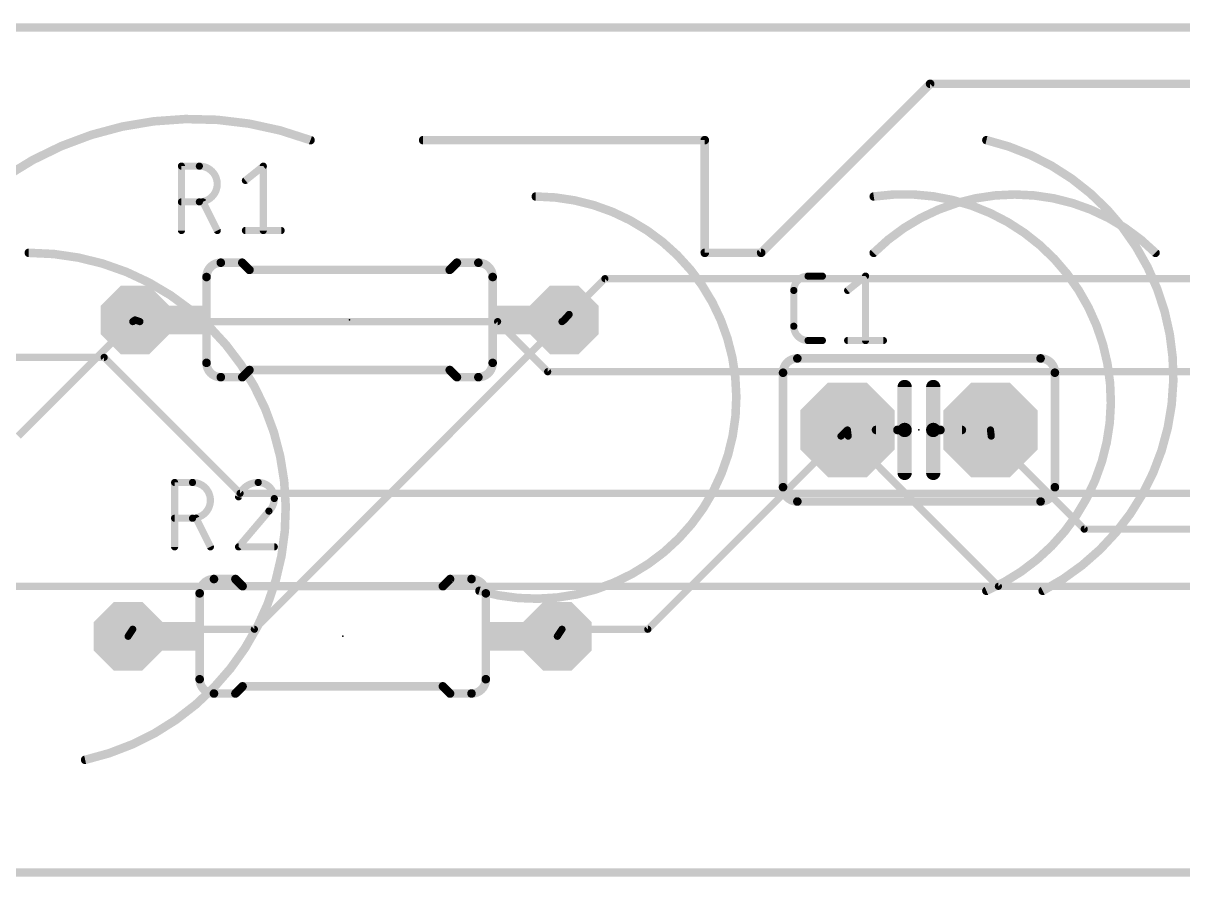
# Model space of a CAD drawing. Extents: x 0 to 140, y 0 to 15.
# Drawn here: x 27.9 to 48.49, y -0.08 to 15.08 of the extents above; entities that cross this region are included whole.
import ezdxf

# ---------------------------------------------------------------- set-up
doc = ezdxf.new("R2010")
doc.units = 0
for name, color, linetype in [('1', 12, 'CONTINUOUS'), ('16', 132, 'CONTINUOUS'), ('17', 110, 'CONTINUOUS'), ('20', 31, 'CONTINUOUS'), ('21', 253, 'CONTINUOUS'), ('22', 253, 'CONTINUOUS'), ('23', 53, 'CONTINUOUS'), ('25', 253, 'CONTINUOUS'), ('51', 253, 'CONTINUOUS')]:
    doc.layers.add(name, color=color, linetype=linetype)

# ---------------------------------------------------------------- blocks, each defined once
blk = doc.blocks.new('OCTAGONP')
at = {"const_width": 0.5}
blk.add_lwpolyline([(-0.25, -0.1036), (-0.25, 0.1036), (-0.1036, 0.25), (0.1036, 0.25), (0.25, 0.1036), (0.25, -0.1036), (0.1036, -0.25), (-0.1036, -0.25), (-0.25, -0.1036), (-0.25, 0.1036)], dxfattribs=at)
blk = doc.blocks.new('RECT')
blk.add_solid([(-0.5, -0.5), (0.5, -0.5), (-0.5, 0.5), (0.5, 0.5)])

msp = doc.modelspace()

# ---------------------------------------------------------------- linework, layer by layer
at = {"layer": '1', "const_width": 0.127}
for points in [[(37.592, 9.906), (38.227, 10.541)], [(38.227, 10.541), (50.038, 10.541)], [(37.592, 9.906), (37.5045, 9.8086)], [(29.845, 9.779), (27.813, 7.747)], [(29.845, 9.779), (29.8845, 9.8086)], [(37.465, 9.779), (32.004, 4.318)], [(37.465, 9.779), (37.5045, 9.8086)], [(42.418, 7.747), (42.5321, 7.8558)], [(42.545, 7.747), (42.5321, 7.8558)], [(45.085, 7.747), (45.0721, 7.8558)], [(42.418, 7.747), (38.989, 4.318)], [(42.545, 7.747), (45.212, 5.08)], [(45.085, 7.747), (46.736, 6.096)], [(46.736, 6.096), (50.038, 6.096)], [(45.212, 5.08), (65.786, 5.08)], [(29.845, 4.318), (29.7628, 4.1933)], [(32.004, 4.318), (29.845, 4.318)], [(37.465, 4.318), (37.3828, 4.1933)], [(38.989, 4.318), (37.465, 4.318)]]:
    msp.add_lwpolyline(points, dxfattribs=at)
at = {"layer": '1', "const_width": 0.0635}
for points in [[(38.227, 10.5728, 1), (38.227, 10.5092)], [(38.2495, 10.5185, 1), (38.2045, 10.5635)], [(37.5695, 9.9285, 1), (37.6145, 9.8835)], [(37.6156, 9.8848, 1), (37.5684, 9.9272)], [(29.826, 9.8044, 1), (29.864, 9.7536)], [(29.8675, 9.7565, 1), (29.8225, 9.8015)], [(29.9036, 9.7831, 1), (29.8655, 9.834)], [(37.446, 9.8044, 1), (37.484, 9.7536)], [(37.4875, 9.7565, 1), (37.4425, 9.8015)], [(37.4809, 9.8298, 1), (37.5282, 9.7874)], [(37.5236, 9.7831, 1), (37.4855, 9.834)], [(42.5636, 7.8595, 1), (42.5005, 7.852)], [(42.554, 7.8328, 1), (42.5102, 7.8787)], [(45.1036, 7.8595, 1), (45.0405, 7.852)], [(42.3961, 7.77, 1), (42.4399, 7.724)], [(42.4405, 7.7245, 1), (42.3955, 7.7695)], [(42.5675, 7.7695, 1), (42.5225, 7.7245)], [(42.5135, 7.7433, 1), (42.5765, 7.7507)], [(45.1075, 7.7695, 1), (45.0625, 7.7245)], [(45.0535, 7.7433, 1), (45.1165, 7.7507)], [(46.736, 6.1277, 1), (46.736, 6.0643)], [(46.7135, 6.0735, 1), (46.7585, 6.1185)], [(45.212, 5.1117, 1), (45.212, 5.0483)], [(45.1895, 5.0575, 1), (45.2345, 5.1025)], [(29.845, 4.3498, 1), (29.845, 4.2863)], [(29.8715, 4.3005, 1), (29.8185, 4.3355)], [(31.9815, 4.3405, 1), (32.0265, 4.2955)], [(32.004, 4.2863, 1), (32.004, 4.3498)], [(37.465, 4.3498, 1), (37.465, 4.2863)], [(37.4915, 4.3005, 1), (37.4385, 4.3355)], [(38.9665, 4.3405, 1), (39.0115, 4.2955)], [(38.989, 4.2863, 1), (38.989, 4.3498)], [(29.7362, 4.2108, 1), (29.7893, 4.1758)], [(37.3562, 4.2108, 1), (37.4093, 4.1758)]]:
    msp.add_lwpolyline(points, format="xyb", dxfattribs=at)
at = {"layer": '16', "const_width": 0.127}
for points in [[(29.972, 9.779), (29.8845, 9.8086)], [(36.322, 9.779), (29.972, 9.779)], [(37.211, 8.89), (36.322, 9.779)], [(29.337, 9.144), (17.272, 9.144)], [(31.75, 6.731), (29.337, 9.144)], [(62.738, 8.89), (37.211, 8.89)], [(48.641, 6.731), (31.75, 6.731)], [(78.867, 5.08), (20.955, 5.08)]]:
    msp.add_lwpolyline(points, dxfattribs=at)
at = {"layer": '16', "const_width": 0.0635}
for points in [[(29.8947, 9.8386, 1), (29.8744, 9.7785)], [(29.972, 9.8108, 1), (29.972, 9.7472)], [(29.9618, 9.7489, 1), (29.9822, 9.8091)], [(36.3445, 9.8015, 1), (36.2995, 9.7565)], [(36.322, 9.7472, 1), (36.322, 9.8108)], [(29.3595, 9.1665, 1), (29.3145, 9.1215)], [(29.337, 9.1122, 1), (29.337, 9.1758)], [(37.211, 8.9218, 1), (37.211, 8.8582)], [(37.1885, 8.8675, 1), (37.2335, 8.9125)], [(31.75, 6.7628, 1), (31.75, 6.6993)], [(31.7275, 6.7085, 1), (31.7725, 6.7535)]]:
    msp.add_lwpolyline(points, format="xyb", dxfattribs=at)
at = {"layer": '20', "const_width": 0.1524}
for points in [[(0, 15), (140, 15)], [(140, 0), (0, 0)]]:
    msp.add_lwpolyline(points, dxfattribs=at)
at = {"layer": '21'}
for points, const_width in [([(41, 11), (44, 14)], 0.1524), ([(44, 14), (58, 14)], 0.1524), ([(35, 13), (40, 13)], 0.1524), ([(40, 13), (40, 11)], 0.1524), ([(40, 11), (41, 11)], 0.1524), ([(31.4085, 10.8246), (31.7895, 10.8246)], 0.1524), ([(31.9165, 10.6976), (31.7895, 10.8246)], 0.1524), ([(35.4725, 10.6976), (31.9165, 10.6976)], 0.1524), ([(35.4725, 10.6976), (35.5995, 10.8246)], 0.1524), ([(35.9805, 10.8246), (35.5995, 10.8246)], 0.1524), ([(31.1545, 9.0466), (31.1545, 10.5706)], 0.1524), ([(36.2345, 9.0466), (36.2345, 10.5706)], 0.1524), ([(41.6431, 9.1258), (45.9611, 9.1258)], 0.1524), ([(31.4085, 8.7926), (31.7895, 8.7926)], 0.1524), ([(31.9165, 8.9196), (31.7895, 8.7926)], 0.1524), ([(35.4725, 8.9196), (31.9165, 8.9196)], 0.1524), ([(35.4725, 8.9196), (35.5995, 8.7926)], 0.1524), ([(35.9805, 8.7926), (35.5995, 8.7926)], 0.1524), ([(41.3891, 8.8718), (41.3891, 6.8398)], 0.1524), ([(46.2151, 8.8718), (46.2151, 6.8398)], 0.1524), ([(43.5481, 8.6178), (43.5481, 7.8558)], 0.254), ([(44.0561, 7.8558), (44.0561, 8.6178)], 0.254), ([(43.5481, 7.8558), (43.4211, 7.8558)], 0.1524), ([(43.5481, 7.8558), (43.5481, 7.0938)], 0.254), ([(44.0561, 7.8558), (44.0561, 7.0938)], 0.254), ([(44.1831, 7.8558), (44.0561, 7.8558)], 0.1524), ([(45.9611, 6.5858), (41.6431, 6.5858)], 0.1524), ([(31.2868, 5.2093), (31.6678, 5.2093)], 0.1524), ([(31.7948, 5.0823), (31.6678, 5.2093)], 0.1524), ([(35.3508, 5.0823), (31.7948, 5.0823)], 0.1524), ([(35.3508, 5.0823), (35.4778, 5.2093)], 0.1524), ([(35.8588, 5.2093), (35.4778, 5.2093)], 0.1524), ([(31.0328, 3.4313), (31.0328, 4.9553)], 0.1524), ([(36.1128, 3.4313), (36.1128, 4.9553)], 0.1524), ([(31.7948, 3.3043), (31.6678, 3.1773)], 0.1524), ([(35.3508, 3.3043), (31.7948, 3.3043)], 0.1524), ([(35.3508, 3.3043), (35.4778, 3.1773)], 0.1524), ([(31.2868, 3.1773), (31.6678, 3.1773)], 0.1524), ([(35.8588, 3.1773), (35.4778, 3.1773)], 0.1524)]:
    msp.add_lwpolyline(points, dxfattribs=dict(at, const_width=const_width))
for points, const_width in [([(44, 14.0381, 1), (44, 13.9619)], 0.0762), ([(44.0269, 13.9731, 1), (43.9731, 14.0269)], 0.0762), ([(33, 13, 0.5472), (25, 7)], 0.1524), ([(32.9867, 12.9643, 1), (33.0133, 13.0357)], 0.0762), ([(35, 13.0381, 1), (35, 12.9619)], 0.0762), ([(40.0381, 13, 1), (39.9619, 13)], 0.0762), ([(40, 12.9619, 1), (40, 13.0381)], 0.0762), ([(48, 11, 0.4142), (43, 11)], 0.1524), ([(40, 11.0381, 1), (40, 10.9619)], 0.0762), ([(39.9619, 11, 1), (40.0381, 11)], 0.0762), ([(40.9731, 11.0269, 1), (41.0269, 10.9731)], 0.0762), ([(41, 10.9619, 1), (41, 11.0381)], 0.0762), ([(42.9731, 11.0269, 1), (43.0269, 10.9731)], 0.0762), ([(47.9731, 10.9731, 1), (48.0269, 11.0269)], 0.0762), ([(31.4085, 10.8246, 0.4142), (31.1545, 10.5706)], 0.1524), ([(31.4085, 10.8627, 1), (31.4085, 10.7865)], 0.0762), ([(31.4085, 10.7865, 1), (31.4085, 10.8627)], 0.0762), ([(31.8165, 10.8515, 1), (31.7626, 10.7976)], 0.0762), ([(31.7895, 10.7865, 1), (31.7895, 10.8627)], 0.0762), ([(31.9165, 10.7357, 1), (31.9165, 10.6595)], 0.0762), ([(31.8896, 10.6706, 1), (31.9435, 10.7245)], 0.0762), ([(35.4456, 10.7245, 1), (35.4995, 10.6706)], 0.0762), ([(35.4725, 10.6595, 1), (35.4725, 10.7357)], 0.0762), ([(35.5995, 10.8627, 1), (35.5995, 10.7865)], 0.0762), ([(35.6265, 10.7976, 1), (35.5726, 10.8515)], 0.0762), ([(36.2345, 10.5706, 0.4142), (35.9805, 10.8246)], 0.1524), ([(35.9805, 10.8627, 1), (35.9805, 10.7865)], 0.0762), ([(35.9805, 10.7865, 1), (35.9805, 10.8627)], 0.0762), ([(31.1926, 10.5706, 1), (31.1164, 10.5706)], 0.0762), ([(31.1164, 10.5706, 1), (31.1926, 10.5706)], 0.0762), ([(36.2726, 10.5706, 1), (36.1964, 10.5706)], 0.0762), ([(36.1964, 10.5706, 1), (36.2726, 10.5706)], 0.0762), ([(31.1545, 9.0466, 0.4142), (31.4085, 8.7926)], 0.1524), ([(31.1926, 9.0466, 1), (31.1164, 9.0466)], 0.0762), ([(31.1164, 9.0466, 1), (31.1926, 9.0466)], 0.0762), ([(35.9805, 8.7926, 0.4142), (36.2345, 9.0466)], 0.1524), ([(36.2726, 9.0466, 1), (36.1964, 9.0466)], 0.0762), ([(36.1964, 9.0466, 1), (36.2726, 9.0466)], 0.0762), ([(41.6431, 9.1258, 0.4142), (41.3891, 8.8718)], 0.1524), ([(41.6431, 9.1639, 1), (41.6431, 9.0877)], 0.0762), ([(41.6431, 9.0877, 1), (41.6431, 9.1639)], 0.0762), ([(46.2151, 8.8718, 0.4142), (45.9611, 9.1258)], 0.1524), ([(45.9611, 9.1639, 1), (45.9611, 9.0877)], 0.0762), ([(45.9611, 9.0877, 1), (45.9611, 9.1639)], 0.0762), ([(31.4085, 8.8307, 1), (31.4085, 8.7545)], 0.0762), ([(31.4085, 8.7545, 1), (31.4085, 8.8307)], 0.0762), ([(31.7626, 8.8195, 1), (31.8165, 8.7656)], 0.0762), ([(31.7895, 8.7545, 1), (31.7895, 8.8307)], 0.0762), ([(31.9165, 8.9577, 1), (31.9165, 8.8815)], 0.0762), ([(31.9435, 8.8926, 1), (31.8896, 8.9465)], 0.0762), ([(35.4995, 8.9465, 1), (35.4456, 8.8926)], 0.0762), ([(35.4725, 8.8815, 1), (35.4725, 8.9577)], 0.0762), ([(35.5995, 8.8307, 1), (35.5995, 8.7545)], 0.0762), ([(35.5726, 8.7656, 1), (35.6265, 8.8195)], 0.0762), ([(35.9805, 8.8307, 1), (35.9805, 8.7545)], 0.0762), ([(35.9805, 8.7545, 1), (35.9805, 8.8307)], 0.0762), ([(41.4272, 8.8718, 1), (41.351, 8.8718)], 0.0762), ([(41.351, 8.8718, 1), (41.4272, 8.8718)], 0.0762), ([(46.2532, 8.8718, 1), (46.177, 8.8718)], 0.0762), ([(46.177, 8.8718, 1), (46.2532, 8.8718)], 0.0762), ([(43.6116, 8.6178, 1), (43.4846, 8.6178)], 0.127), ([(44.1196, 8.6178, 1), (43.9926, 8.6178)], 0.127), ([(43.4211, 7.8939, 1), (43.4211, 7.8177)], 0.0762), ([(43.6116, 7.8558, 1), (43.4846, 7.8558)], 0.127), ([(43.4846, 7.8558, 1), (43.6116, 7.8558)], 0.127), ([(43.5481, 7.8177, 1), (43.5481, 7.8939)], 0.0762), ([(44.1196, 7.8558, 1), (43.9926, 7.8558)], 0.127), ([(43.9926, 7.8558, 1), (44.1196, 7.8558)], 0.127), ([(44.0561, 7.8939, 1), (44.0561, 7.8177)], 0.0762), ([(44.1831, 7.8177, 1), (44.1831, 7.8939)], 0.0762), ([(43.4846, 7.0938, 1), (43.6116, 7.0938)], 0.127), ([(43.9926, 7.0938, 1), (44.1196, 7.0938)], 0.127), ([(41.3891, 6.8398, 0.4142), (41.6431, 6.5858)], 0.1524), ([(41.4272, 6.8398, 1), (41.351, 6.8398)], 0.0762), ([(41.351, 6.8398, 1), (41.4272, 6.8398)], 0.0762), ([(45.9611, 6.5858, 0.4142), (46.2151, 6.8398)], 0.1524), ([(46.2532, 6.8398, 1), (46.177, 6.8398)], 0.0762), ([(46.177, 6.8398, 1), (46.2532, 6.8398)], 0.0762), ([(41.6431, 6.6239, 1), (41.6431, 6.5477)], 0.0762), ([(41.6431, 6.5477, 1), (41.6431, 6.6239)], 0.0762), ([(45.9611, 6.6239, 1), (45.9611, 6.5477)], 0.0762), ([(45.9611, 6.5477, 1), (45.9611, 6.6239)], 0.0762), ([(31.2868, 5.2093, 0.4142), (31.0328, 4.9553)], 0.1524), ([(31.2868, 5.2474, 1), (31.2868, 5.1712)], 0.0762), ([(31.2868, 5.1712, 1), (31.2868, 5.2474)], 0.0762), ([(31.6947, 5.2362, 1), (31.6408, 5.1824)], 0.0762), ([(31.6678, 5.1712, 1), (31.6678, 5.2474)], 0.0762), ([(31.7948, 5.1204, 1), (31.7948, 5.0442)], 0.0762), ([(31.7678, 5.0554, 1), (31.8217, 5.1092)], 0.0762), ([(35.3238, 5.1092, 1), (35.3777, 5.0554)], 0.0762), ([(35.3508, 5.0442, 1), (35.3508, 5.1204)], 0.0762), ([(35.4778, 5.2474, 1), (35.4778, 5.1712)], 0.0762), ([(35.5047, 5.1824, 1), (35.4508, 5.2362)], 0.0762), ([(36.1128, 4.9553, 0.4142), (35.8588, 5.2093)], 0.1524), ([(35.8588, 5.2474, 1), (35.8588, 5.1712)], 0.0762), ([(35.8588, 5.1712, 1), (35.8588, 5.2474)], 0.0762), ([(31.0709, 4.9553, 1), (30.9947, 4.9553)], 0.0762), ([(30.9947, 4.9553, 1), (31.0709, 4.9553)], 0.0762), ([(36.1509, 4.9553, 1), (36.0747, 4.9553)], 0.0762), ([(36.0747, 4.9553, 1), (36.1509, 4.9553)], 0.0762), ([(31.0328, 3.4313, 0.4142), (31.2868, 3.1773)], 0.1524), ([(31.0709, 3.4313, 1), (30.9947, 3.4313)], 0.0762), ([(35.8588, 3.1773, 0.4142), (36.1128, 3.4313)], 0.1524), ([(36.1509, 3.4313, 1), (36.0747, 3.4313)], 0.0762), ([(30.9947, 3.4313, 1), (31.0709, 3.4313)], 0.0762), ([(31.7948, 3.3424, 1), (31.7948, 3.2662)], 0.0762), ([(31.8217, 3.2774, 1), (31.7678, 3.3312)], 0.0762), ([(35.3777, 3.3312, 1), (35.3238, 3.2774)], 0.0762), ([(35.3508, 3.2662, 1), (35.3508, 3.3424)], 0.0762), ([(36.0747, 3.4313, 1), (36.1509, 3.4313)], 0.0762), ([(31.2868, 3.2154, 1), (31.2868, 3.1392)], 0.0762), ([(31.2868, 3.1392, 1), (31.2868, 3.2154)], 0.0762), ([(31.6408, 3.2042, 1), (31.6947, 3.1504)], 0.0762), ([(31.6678, 3.1392, 1), (31.6678, 3.2154)], 0.0762), ([(35.4778, 3.2154, 1), (35.4778, 3.1392)], 0.0762), ([(35.4508, 3.1504, 1), (35.5047, 3.2042)], 0.0762), ([(35.8588, 3.2154, 1), (35.8588, 3.1392)], 0.0762), ([(35.8588, 3.1392, 1), (35.8588, 3.2154)], 0.0762)]:
    msp.add_lwpolyline(points, format="xyb", dxfattribs=dict(at, const_width=const_width))
at = {"layer": '22'}
for points, const_width in [([(46, 5, 0.6963), (45, 13)], 0.1524), ([(45.0087, 13.0371, 1), (44.9913, 12.9629)], 0.0762), ([(36, 5, 1.1498), (37, 12)], 0.1524), ([(37.0001, 12.0381, 1), (36.9999, 11.9619)], 0.0762), ([(45, 5, 0.8764), (43, 12)], 0.1524), ([(42.9944, 12.0377, 1), (43.0056, 11.9623)], 0.0762), ([(29, 2, 0.8962), (28, 11)], 0.1524), ([(27.9999, 11.0381, 1), (28.0001, 10.9619)], 0.0762), ([(36.0106, 5.0366, 1), (35.9894, 4.9634)], 0.0762), ([(44.9848, 5.0349, 1), (45.0152, 4.9651)], 0.0762), ([(45.9825, 5.0338, 1), (46.0175, 4.9662)], 0.0762), ([(28.9917, 2.0372, 1), (29.0083, 1.9628)], 0.0762)]:
    msp.add_lwpolyline(points, format="xyb", dxfattribs=dict(at, const_width=const_width))
at = {"layer": '23'}
for p in [(33.6945, 9.8086), (43.8021, 7.8558), (33.5728, 4.1933)]:
    msp.add_point(p, dxfattribs=at)
at = {"layer": '25', "const_width": 0.127}
for points in [[(30.71, 11.3961), (30.71, 12.5391)], [(30.71, 12.5391), (31.0275, 12.5391)], [(31.8448, 12.2851), (32.1623, 12.5391)], [(32.1623, 12.5391), (32.1623, 11.3961)], [(31.0275, 11.9041), (30.71, 11.9041)], [(31.345, 11.3961), (31.091, 11.9041)], [(31.8448, 11.3961), (32.4798, 11.3961)], [(41.8336, 10.5863), (42.0876, 10.5863)], [(42.5358, 10.3323), (42.8533, 10.5863)], [(42.8533, 10.5863), (42.8533, 9.4433)], [(41.5796, 9.6973), (41.5796, 10.3323)], [(42.0876, 9.4433), (41.8336, 9.4433)], [(42.5358, 9.4433), (43.1708, 9.4433)], [(30.5883, 5.7808), (30.5883, 6.9238)], [(30.5883, 6.9238), (30.9058, 6.9238)], [(32.2627, 6.4158), (31.723, 5.7808)], [(30.9058, 6.2888), (30.5883, 6.2888)], [(31.2233, 5.7808), (30.9693, 6.2888)], [(31.723, 5.7808), (32.358, 5.7808)]]:
    msp.add_lwpolyline(points, dxfattribs=at)
at = {"layer": '25'}
for points, const_width in [([(30.71, 12.5708, 1), (30.71, 12.5073)], 0.0635), ([(30.7418, 12.5391, 1), (30.6783, 12.5391)], 0.0635), ([(31.0275, 11.9041, 1), (31.0275, 12.5391)], 0.127), ([(31.0275, 12.5708, 1), (31.0275, 12.5073)], 0.0635), ([(31.0275, 12.5073, 1), (31.0275, 12.5708)], 0.0635), ([(32.194, 12.5391, 1), (32.1305, 12.5391)], 0.0635), ([(32.1821, 12.5143, 1), (32.1424, 12.5639)], 0.0635), ([(31.8249, 12.3099, 1), (31.8646, 12.2603)], 0.0635), ([(30.71, 11.9358, 1), (30.71, 11.8723)], 0.0635), ([(31.0275, 11.9358, 1), (31.0275, 11.8723)], 0.0635), ([(31.0275, 11.8723, 1), (31.0275, 11.9358)], 0.0635), ([(31.1194, 11.9183, 1), (31.0626, 11.8899)], 0.0635), ([(30.6783, 11.3961, 1), (30.7418, 11.3961)], 0.0635), ([(31.3166, 11.3819, 1), (31.3734, 11.4103)], 0.0635), ([(31.8448, 11.4278, 1), (31.8448, 11.3643)], 0.0635), ([(32.1305, 11.3961, 1), (32.194, 11.3961)], 0.0635), ([(32.4798, 11.3643, 1), (32.4798, 11.4278)], 0.0635), ([(41.8336, 10.5863, 0.4142), (41.5796, 10.3323)], 0.127), ([(41.8336, 10.618, 1), (41.8336, 10.5545)], 0.0635), ([(41.8336, 10.5545, 1), (41.8336, 10.618)], 0.0635), ([(42.0876, 10.5545, 1), (42.0876, 10.618)], 0.0635), ([(42.8851, 10.5863, 1), (42.8216, 10.5863)], 0.0635), ([(42.8731, 10.5615, 1), (42.8335, 10.611)], 0.0635), ([(41.6113, 10.3323, 1), (41.5478, 10.3323)], 0.0635), ([(41.5478, 10.3323, 1), (41.6113, 10.3323)], 0.0635), ([(42.516, 10.357, 1), (42.5556, 10.3075)], 0.0635), ([(41.6113, 9.6973, 1), (41.5478, 9.6973)], 0.0635), ([(41.5478, 9.6973, 1), (41.6113, 9.6973)], 0.0635), ([(41.5796, 9.6973, 0.4142), (41.8336, 9.4433)], 0.127), ([(41.8336, 9.475, 1), (41.8336, 9.4115)], 0.0635), ([(41.8336, 9.4115, 1), (41.8336, 9.475)], 0.0635), ([(42.0876, 9.4115, 1), (42.0876, 9.475)], 0.0635), ([(42.5358, 9.475, 1), (42.5358, 9.4115)], 0.0635), ([(42.8216, 9.4433, 1), (42.8851, 9.4433)], 0.0635), ([(43.1708, 9.4115, 1), (43.1708, 9.475)], 0.0635), ([(30.62, 6.9238, 1), (30.5565, 6.9238)], 0.0635), ([(30.5883, 6.9555, 1), (30.5883, 6.892)], 0.0635), ([(30.9058, 6.2888, 1), (30.9058, 6.9238)], 0.127), ([(30.9058, 6.9555, 1), (30.9058, 6.892)], 0.0635), ([(30.9058, 6.892, 1), (30.9058, 6.9555)], 0.0635), ([(32.0722, 6.9238, 0.3252), (31.723, 6.6698)], 0.127), ([(32.358, 6.638, 0.4142), (32.0722, 6.9238)], 0.127), ([(32.0722, 6.9555, 1), (32.0722, 6.892)], 0.0635), ([(32.0722, 6.892, 1), (32.0722, 6.9555)], 0.0635), ([(31.6928, 6.6796, 1), (31.7532, 6.66)], 0.0635), ([(32.2627, 6.4158, 0.2053), (32.358, 6.638)], 0.127), ([(32.3897, 6.638, 1), (32.3262, 6.638)], 0.0635), ([(32.3262, 6.638, 1), (32.3897, 6.638)], 0.0635), ([(32.2408, 6.4388, 1), (32.2846, 6.3928)], 0.0635), ([(32.2869, 6.3952, 1), (32.2385, 6.4364)], 0.0635), ([(30.5883, 6.3205, 1), (30.5883, 6.257)], 0.0635), ([(30.9058, 6.3205, 1), (30.9058, 6.257)], 0.0635), ([(30.9058, 6.257, 1), (30.9058, 6.3205)], 0.0635), ([(30.9977, 6.303, 1), (30.9409, 6.2746)], 0.0635), ([(30.5565, 5.7808, 1), (30.62, 5.7808)], 0.0635), ([(31.1949, 5.7666, 1), (31.2517, 5.795)], 0.0635), ([(31.723, 5.8125, 1), (31.723, 5.749)], 0.0635), ([(31.6988, 5.8014, 1), (31.7472, 5.7602)], 0.0635), ([(32.358, 5.749, 1), (32.358, 5.8125)], 0.0635)]:
    msp.add_lwpolyline(points, format="xyb", dxfattribs=dict(at, const_width=const_width))
at = {"layer": '51'}
for points, const_width in [([(29.8845, 9.8086), (30.7735, 9.8086)], 0.508), ([(37.5045, 9.8086), (36.6155, 9.8086)], 0.508), ([(43.4211, 7.8558), (43.0401, 7.8558)], 0.1524), ([(44.5641, 7.8558), (44.1831, 7.8558)], 0.1524), ([(29.7628, 4.1933), (30.6518, 4.1933)], 0.508), ([(37.3828, 4.1933), (36.4938, 4.1933)], 0.508)]:
    msp.add_lwpolyline(points, dxfattribs=dict(at, const_width=const_width))
for points, const_width in [([(29.8845, 9.9356, 1), (29.8845, 9.6816)], 0.254), ([(30.7735, 9.6816, 1), (30.7735, 9.9356)], 0.254), ([(36.6155, 9.9356, 1), (36.6155, 9.6816)], 0.254), ([(37.5045, 9.6816, 1), (37.5045, 9.9356)], 0.254), ([(43.0401, 7.8939, 1), (43.0401, 7.8177)], 0.0762), ([(43.4211, 7.8177, 1), (43.4211, 7.8939)], 0.0762), ([(44.1831, 7.8939, 1), (44.1831, 7.8177)], 0.0762), ([(44.5641, 7.8177, 1), (44.5641, 7.8939)], 0.0762), ([(29.7628, 4.3203, 1), (29.7628, 4.0663)], 0.254), ([(30.6518, 4.0663, 1), (30.6518, 4.3203)], 0.254), ([(36.4938, 4.3203, 1), (36.4938, 4.0663)], 0.254), ([(37.3828, 4.0663, 1), (37.3828, 4.3203)], 0.254)]:
    msp.add_lwpolyline(points, format="xyb", dxfattribs=dict(at, const_width=const_width))

# ---------------------------------------------------------------- block references
at = {"layer": '17'}
for p, xscale, yscale in [((29.8845, 9.8086), 1.2192, 1.2192), ((29.8845, 9.8086), 1.2192, 1.2192), ((37.5045, 9.8086), 1.2192, 1.2192), ((37.5045, 9.8086), 1.2192, 1.2192), ((42.5321, 7.8558), 1.6764, 1.6764), ((42.5321, 7.8558), 1.6764, 1.6764), ((45.0721, 7.8558), 1.6764, 1.6764), ((45.0721, 7.8558), 1.6764, 1.6764), ((29.7628, 4.1933), 1.2192, 1.2192), ((29.7628, 4.1933), 1.2192, 1.2192), ((37.3828, 4.1933), 1.2192, 1.2192), ((37.3828, 4.1933), 1.2192, 1.2192)]:
    msp.add_blockref('OCTAGONP', p, dxfattribs=dict(at, xscale=xscale, yscale=yscale))
at = {"layer": '21', "xscale": 0.381, "yscale": 0.508}
for p in [(30.964, 9.8086), (36.425, 9.8086), (30.8423, 4.1933), (36.3033, 4.1933)]:
    msp.add_blockref('RECT', p, dxfattribs=at)

doc.saveas('drawing.dxf')
